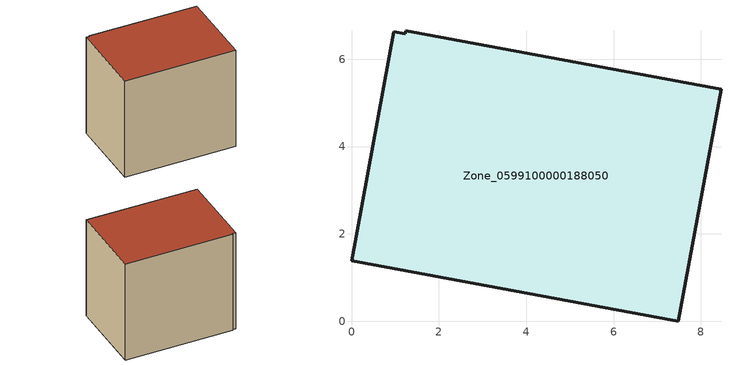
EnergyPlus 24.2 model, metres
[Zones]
Zone_0599100000188050
 floor ground (C_G): 1.24,6.65 8.46,5.31 7.48,0 0,1.39 0.97,6.63 1.23,6.58 z0
 wall outside (C_F): 7.48,0 8.46,5.31 1.24,6.65 1.23,6.58 0.97,6.63 0,1.39 7.48,0 z0:7.1
 roof outside (C_R): 8.46,5.31 1.24,6.65 1.23,6.58 0.97,6.63 0,1.39 7.48,0 z7.1
[BUILDING]
Pand.0599100000188050: North Axis=0; Terrain=City; Loads Convergence Tolerance Value=0.04; Temperature Convergence Tolerance Value=0.4; Solar Distribution=FullExterior; Maximum Number of Warmup Days=25; Minimum Number of Warmup Days=1
[Site:Location]
Rotterdam.The.Hague.AP_ZH_NLD Design_Conditions: Latitude=51.96; Longitude=4.45; Time Zone=1; Elevation=-4.5
[SITE:GROUNDTEMPERATURE:BUILDINGSURFACE]
18, 18, 18, 18, 18, 18, 18, 18, 18, 18, 18, 18
[MATERIAL] Thermal Absorptance=0.9; Solar Absorptance=0.7; Visible Absorptance=0.7
Name | Roughness | Thickness | Conductivity | Density | Specific Heat
G.TI.1946 | MediumSmooth | 0.15 | 1 | 540 | 1210
F.TI.1946 | Rough | 0.3 | 0.857143 | 1920 | 840
R.TI.1946 | MediumRough | 0.2 | 0.1 | 1500 | 1000
[CONSTRUCTION]
C_G: G.TI.1946
C_F: F.TI.1946
C_R: R.TI.1946
[ZONE]
Zone_0599100000188050: Type=1; Multiplier=1; Ceiling Height=Autocalculate; Volume=Autocalculate; Floor Area=autocalculate; Part of Total Floor Area=Yes
[ZONEINFILTRATION:DESIGNFLOWRATE]
Infil_Zone_0599100000188050: Zone or ZoneList or Space or SpaceList=Zone_0599100000188050; Schedule=AlwaysOn; Design Flow Rate Calculation Method=Flow/Area; Flow Rate per Floor Area=0.003; Constant Term Coefficient=1; Temperature Term Coefficient=0; Velocity Term Coefficient=0; Velocity Squared Term Coefficient=0
[HVACTEMPLATE:ZONE:IDEALLOADSAIRSYSTEM]
Zone_0599100000188050: Maximum Heating Supply Air Temperature=50; Minimum Cooling Supply Air Temperature=13; Maximum Heating Supply Air Humidity Ratio=0.0156; Minimum Cooling Supply Air Humidity Ratio=0.0077; Heating Limit=NoLimit; Cooling Limit=NoLimit; Dehumidification Control Type=ConstantSensibleHeatRatio; Cooling Sensible Heat Ratio=0.7; Dehumidification Setpoint=60; Humidification Control Type=None; Humidification Setpoint=30; Outdoor Air Method=None; Outdoor Air Flow Rate per Person=0.00944; Outdoor Air Flow Rate per Zone Floor Area=0; Outdoor Air Flow Rate per Zone=0; Demand Controlled Ventilation Type=None; Outdoor Air Economizer Type=NoEconomizer; Heat Recovery Type=None; Sensible Heat Recovery Effectiveness=0.7; Latent Heat Recovery Effectiveness=0.65
[ZONECONTROL:THERMOSTAT]
ThermostatControl_Zone_0599100000188050: Zone or ZoneList=Zone_0599100000188050; Control Type Schedule=DualSetpointControlType; Control 1=Thermostat_Zone_0599100000188050; Temperature Difference Between Cutout And Setpoint=0
[THERMOSTATSETPOINT:DUALSETPOINT]
Thermostat_Zone_0599100000188050: Heating Setpoint Temperature Schedule=HeatingSetpoint_Zone_0599100000188050; Cooling Setpoint Temperature Schedule=CoolingSetpoint_Zone_0599100000188050
[SCHEDULE:COMPACT]
HeatingSetpoint_Zone_0599100000188050: Through: 12/31, For: AllDays, Until: 24:00, 21
CoolingSetpoint_Zone_0599100000188050: Through: 12/31, For: AllDays, Until: 24:00, 24
DualSetpointControlType: Through: 12/31, For: AllDays, Until: 24:00, 4
AlwaysOn: Through: 12/31, For: AllDays, Until: 24:00, 1
